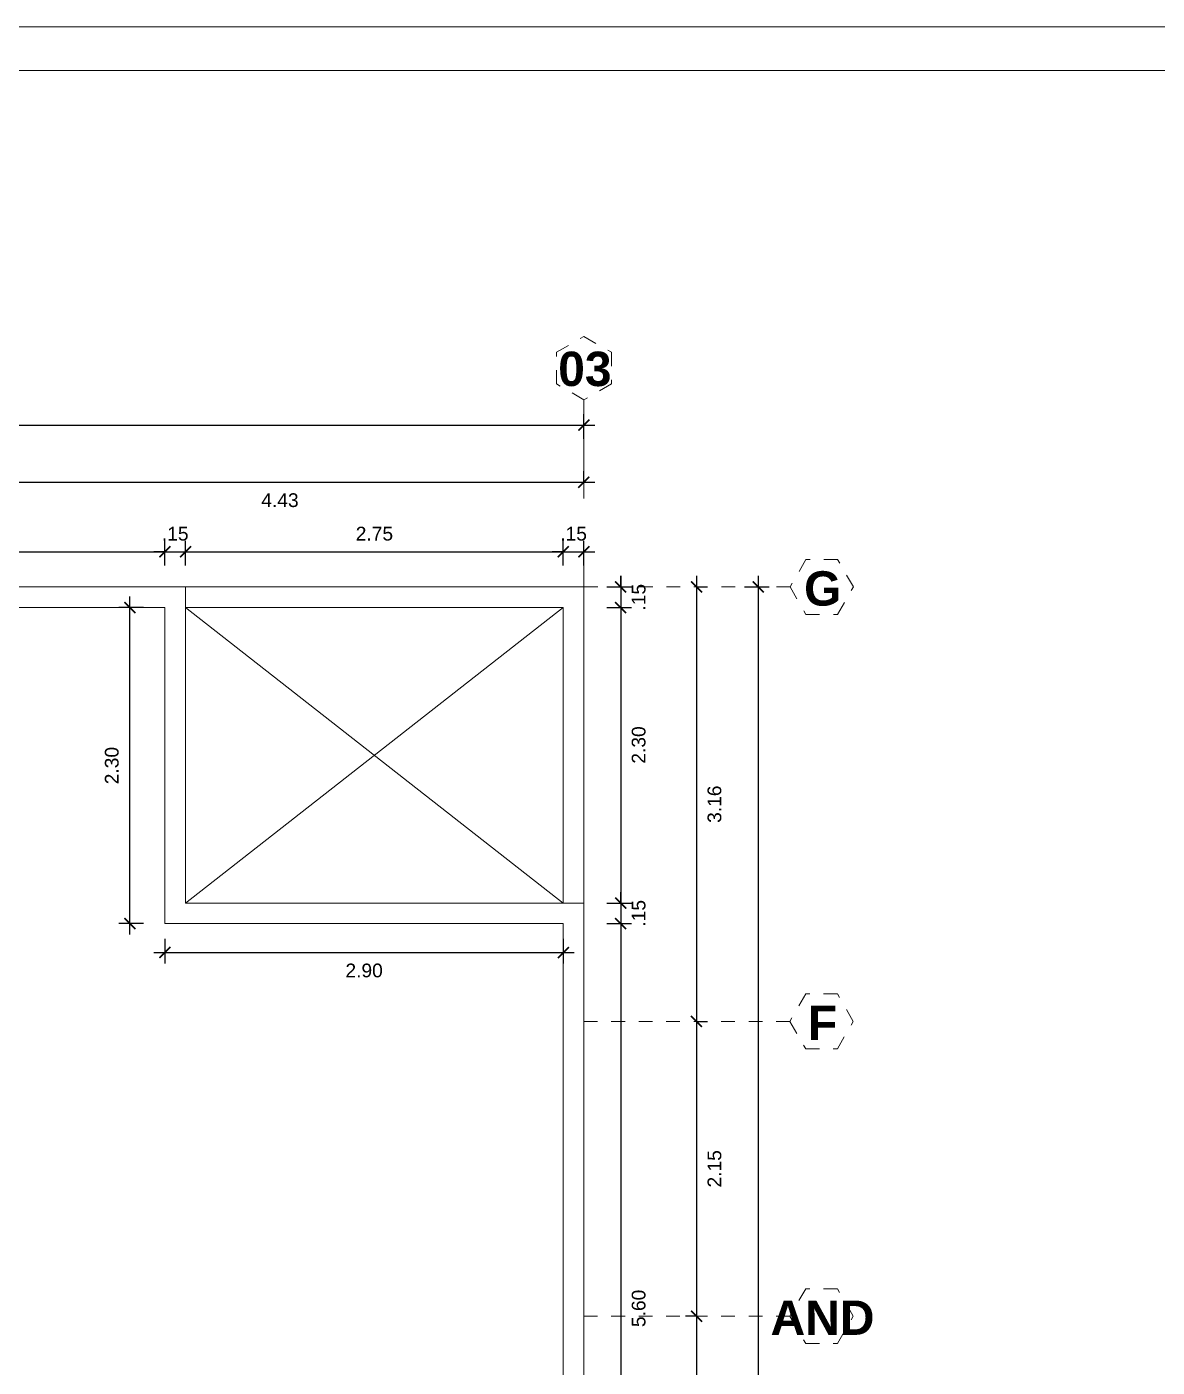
# Model space of a CAD drawing. Header units: millimetres. Extents: x -59 to 123, y 54 to 155.
# Drawn here: x -5.78 to 2.45, y 144.85 to 154.61 of the extents above; entities that cross this region are included whole.
import ezdxf

# ---------------------------------------------------------------- set-up
doc = ezdxf.new("R2010")
doc.units = ezdxf.units.MM
for name, pattern in [('ACAD_ISO02W100', [15, 12, -3]), ('CONTINUA', [0]), ('DASHED', [0.75, 0.5, -0.25])]:
    doc.linetypes.add(name, pattern=pattern)
doc.layers.get('0').update_dxf_attribs({"lineweight": 9})
doc.layers.get('Defpoints').update_dxf_attribs({"lineweight": 0})
doc.layers.add('A-COT', color=8, linetype='Continuous')
for name, color, linetype, lineweight in [('DET-CORTE', 86, 'Continuous', 50), ('EJES', 6, 'ACAD_ISO02W100', 5), ('mobiliario', 7, 'Continuous', 0), ('murobajo', 7, 'Continuous', 30)]:
    doc.layers.add(name, color=color, linetype=linetype, lineweight=lineweight)
doc.styles.add('STILUS', font='arial.ttf')
doc.styles.add('style1', font='arial.ttf', dxfattribs={"height": 0.1})
doc.dimstyles.new('luis1', dxfattribs={"dimtxt": 0.1, "dimasz": 0.08, "dimexe": 0.08, "dimexo": 0.08, "dimgap": 0.08, "dimtad": 2, "dimzin": 4, "dimdsep": 46, "dimtxsty": 'style1', "dimblk": 'ARCHTICK', "dimcen": 2, "dimdle": 0.08, "dimclrd": 256, "dimclre": 256, "dimclrt": 256, "dimadec": 0, "dimazin": 1, "dimtfac": 1, "dimtix": 1, "dimtmove": 0, "dimatfit": 3, "dimfxl": 1, "dimtolj": 1, "dimarcsym": 0})

# ---------------------------------------------------------------- blocks, each defined once
blk = doc.blocks.new('_ArchTick')
at = {"color": 0, "linetype": 'ByBlock', "const_width": 0.15}
blk.add_lwpolyline([(-0.5, -0.5), (0.5, 0.5)], dxfattribs=at)
blk = doc.blocks.new('*D507')
at = {"layer": 'A-COT', "linetype": 'Continuous', "lineweight": -2, "transparency": 16777216}
for p, q in [((-1.4556, 150.5323), (-1.4556, 150.6123)), ((-1.5556, 150.5323), (-1.3756, 150.5323)), ((-1.4556, 150.5323), (-1.4556, 150.3823)), ((-1.5556, 150.3823), (-1.3756, 150.3823)), ((-1.4556, 150.3823), (-1.4556, 150.3023))]:
    blk.add_line(p, q, dxfattribs=at)
at = {"layer": 'Defpoints', "color": 0, "linetype": 'CONTINUA', "transparency": 16777216}
for p in [(-1.7233, 150.5323), (-1.8733, 150.3823), (-1.4556, 150.3823)]:
    blk.add_point(p, dxfattribs=at)
at = {"layer": 'A-COT', "linetype": 'CONTINUA', "lineweight": -2, "transparency": 16777216, "xscale": 0.08, "yscale": 0.08, "zscale": 0.08}
for p, rotation in [((-1.4556, 150.5323), 270), ((-1.4556, 150.3823), 90)]:
    blk.add_blockref('_ArchTick', p, dxfattribs=dict(at, rotation=rotation))
at = {"layer": 'A-COT', "linetype": 'CONTINUA', "lineweight": 5, "transparency": 16777216, "insert": (-1.3246, 150.4573), "char_height": 0.1, "attachment_point": 5, "rotation": 90, "style": 'style1'}
blk.add_mtext('\\A1;.15', dxfattribs=at)
blk = doc.blocks.new('*D512')
at = {"layer": 'A-COT', "linetype": 'Continuous', "lineweight": -2, "transparency": 16777216}
for p, q in [((-10.2233, 150.6886), (-10.2233, 150.8686)), ((-4.7733, 150.6886), (-4.7733, 150.8686)), ((-10.3033, 150.7886), (-4.6933, 150.7886))]:
    blk.add_line(p, q, dxfattribs=at)
at = {"layer": 'Defpoints', "color": 0, "linetype": 'CONTINUA', "transparency": 16777216}
for p in [(-4.7733, 150.7886), (-10.2233, 150.5323), (-4.7733, 150.3823)]:
    blk.add_point(p, dxfattribs=at)
at = {"layer": 'A-COT', "linetype": 'CONTINUA', "lineweight": -2, "transparency": 16777216, "xscale": 0.08, "yscale": 0.08, "zscale": 0.08, "rotation": 180}
blk.add_blockref('_ArchTick', (-10.2233, 150.7886), dxfattribs=at)
at = {"layer": 'A-COT', "linetype": 'CONTINUA', "lineweight": -2, "transparency": 16777216, "xscale": 0.08, "yscale": 0.08, "zscale": 0.08}
blk.add_blockref('_ArchTick', (-4.7733, 150.7886), dxfattribs=at)
at = {"layer": 'A-COT', "linetype": 'CONTINUA', "lineweight": 5, "transparency": 16777216, "insert": (-7.4983, 150.9194), "char_height": 0.1, "attachment_point": 5, "style": 'style1'}
blk.add_mtext('\\A1;5.45', dxfattribs=at)
blk = doc.blocks.new('*D513')
at = {"layer": 'A-COT', "linetype": 'Continuous', "lineweight": -2, "transparency": 16777216}
for p, q in [((-4.7733, 150.6886), (-4.7733, 150.8686)), ((-4.6233, 150.6886), (-4.6233, 150.8686)), ((-4.7733, 150.7886), (-4.8533, 150.7886)), ((-4.7733, 150.7886), (-4.6233, 150.7886)), ((-4.6233, 150.7886), (-4.5433, 150.7886))]:
    blk.add_line(p, q, dxfattribs=at)
at = {"layer": 'Defpoints', "color": 0, "linetype": 'CONTINUA', "transparency": 16777216}
for p in [(-4.6233, 150.7886), (-4.6233, 150.5323), (-4.7733, 150.3823)]:
    blk.add_point(p, dxfattribs=at)
at = {"layer": 'A-COT', "linetype": 'CONTINUA', "lineweight": -2, "transparency": 16777216, "xscale": 0.08, "yscale": 0.08, "zscale": 0.08}
blk.add_blockref('_ArchTick', (-4.7733, 150.7886), dxfattribs=at)
at = {"layer": 'A-COT', "linetype": 'CONTINUA', "lineweight": -2, "transparency": 16777216, "xscale": 0.08, "yscale": 0.08, "zscale": 0.08, "rotation": 180}
blk.add_blockref('_ArchTick', (-4.6233, 150.7886), dxfattribs=at)
at = {"layer": 'A-COT', "linetype": 'CONTINUA', "lineweight": 5, "transparency": 16777216, "insert": (-4.6983, 150.9196), "char_height": 0.1, "attachment_point": 5, "style": 'style1'}
blk.add_mtext('\\A1;.15', dxfattribs=at)
blk = doc.blocks.new('*D514')
at = {"layer": 'A-COT', "linetype": 'Continuous', "lineweight": -2, "transparency": 16777216}
for p, q in [((-4.6233, 150.6886), (-4.6233, 150.8686)), ((-1.8733, 150.6886), (-1.8733, 150.8686)), ((-4.7033, 150.7886), (-1.7933, 150.7886))]:
    blk.add_line(p, q, dxfattribs=at)
at = {"layer": 'Defpoints', "color": 0, "linetype": 'CONTINUA', "transparency": 16777216}
for p in [(-1.8733, 150.7886), (-4.6233, 150.5323), (-1.8733, 150.3823)]:
    blk.add_point(p, dxfattribs=at)
at = {"layer": 'A-COT', "linetype": 'CONTINUA', "lineweight": -2, "transparency": 16777216, "xscale": 0.08, "yscale": 0.08, "zscale": 0.08, "rotation": 180}
blk.add_blockref('_ArchTick', (-4.6233, 150.7886), dxfattribs=at)
at = {"layer": 'A-COT', "linetype": 'CONTINUA', "lineweight": -2, "transparency": 16777216, "xscale": 0.08, "yscale": 0.08, "zscale": 0.08}
blk.add_blockref('_ArchTick', (-1.8733, 150.7886), dxfattribs=at)
at = {"layer": 'A-COT', "linetype": 'CONTINUA', "lineweight": 5, "transparency": 16777216, "insert": (-3.2483, 150.9196), "char_height": 0.1, "attachment_point": 5, "style": 'style1'}
blk.add_mtext('\\A1;2.75', dxfattribs=at)
blk = doc.blocks.new('*D508')
at = {"layer": 'A-COT', "linetype": 'Continuous', "lineweight": -2, "transparency": 16777216}
for p, q in [((-1.8733, 150.6886), (-1.8733, 150.8686)), ((-1.7233, 150.6886), (-1.7233, 150.8686)), ((-1.8733, 150.7886), (-1.9533, 150.7886)), ((-1.8733, 150.7886), (-1.7233, 150.7886)), ((-1.7233, 150.7886), (-1.6433, 150.7886))]:
    blk.add_line(p, q, dxfattribs=at)
at = {"layer": 'Defpoints', "color": 0, "linetype": 'CONTINUA', "transparency": 16777216}
for p in [(-1.7233, 150.7886), (-1.7233, 150.5323), (-1.8733, 150.3823)]:
    blk.add_point(p, dxfattribs=at)
at = {"layer": 'A-COT', "linetype": 'CONTINUA', "lineweight": -2, "transparency": 16777216, "xscale": 0.08, "yscale": 0.08, "zscale": 0.08}
blk.add_blockref('_ArchTick', (-1.8733, 150.7886), dxfattribs=at)
at = {"layer": 'A-COT', "linetype": 'CONTINUA', "lineweight": -2, "transparency": 16777216, "xscale": 0.08, "yscale": 0.08, "zscale": 0.08, "rotation": 180}
blk.add_blockref('_ArchTick', (-1.7233, 150.7886), dxfattribs=at)
at = {"layer": 'A-COT', "linetype": 'CONTINUA', "lineweight": 5, "transparency": 16777216, "insert": (-1.7983, 150.9196), "char_height": 0.1, "attachment_point": 5, "style": 'style1'}
blk.add_mtext('\\A1;.15', dxfattribs=at)
blk = doc.blocks.new('*D522')
at = {"layer": 'A-COT', "linetype": 'Continuous', "lineweight": -2, "transparency": 16777216}
for p, q in [((-1.4556, 150.6123), (-1.4556, 148.1523)), ((-1.5556, 150.5323), (-1.3756, 150.5323)), ((-1.5556, 148.2323), (-1.3756, 148.2323))]:
    blk.add_line(p, q, dxfattribs=at)
at = {"layer": 'Defpoints', "color": 0, "linetype": 'CONTINUA', "transparency": 16777216}
for p in [(-1.7233, 150.5323), (-1.7233, 148.2323), (-1.4556, 148.2323)]:
    blk.add_point(p, dxfattribs=at)
at = {"layer": 'A-COT', "linetype": 'CONTINUA', "lineweight": -2, "transparency": 16777216, "xscale": 0.08, "yscale": 0.08, "zscale": 0.08}
for p, rotation in [((-1.4556, 150.5323), 90), ((-1.4556, 148.2323), 270)]:
    blk.add_blockref('_ArchTick', p, dxfattribs=dict(at, rotation=rotation))
at = {"layer": 'A-COT', "linetype": 'CONTINUA', "lineweight": 5, "transparency": 16777216, "insert": (-1.3245, 149.3823), "char_height": 0.1, "attachment_point": 5, "rotation": 90, "style": 'style1'}
blk.add_mtext('\\A1;2.30', dxfattribs=at)
blk = doc.blocks.new('*D523')
at = {"layer": 'A-COT', "linetype": 'Continuous', "lineweight": -2, "transparency": 16777216}
for p, q in [((-1.4556, 148.2323), (-1.4556, 148.3123)), ((-1.5556, 148.2323), (-1.3756, 148.2323)), ((-1.4556, 148.2323), (-1.4556, 148.0823)), ((-1.5556, 148.0823), (-1.3756, 148.0823)), ((-1.4556, 148.0823), (-1.4556, 148.0023))]:
    blk.add_line(p, q, dxfattribs=at)
at = {"layer": 'Defpoints', "color": 0, "linetype": 'CONTINUA', "transparency": 16777216}
for p in [(-1.7233, 148.2323), (-1.8733, 148.0823), (-1.4556, 148.0823)]:
    blk.add_point(p, dxfattribs=at)
at = {"layer": 'A-COT', "linetype": 'CONTINUA', "lineweight": -2, "transparency": 16777216, "xscale": 0.08, "yscale": 0.08, "zscale": 0.08}
for p, rotation in [((-1.4556, 148.2323), 270), ((-1.4556, 148.0823), 90)]:
    blk.add_blockref('_ArchTick', p, dxfattribs=dict(at, rotation=rotation))
at = {"layer": 'A-COT', "linetype": 'CONTINUA', "lineweight": 5, "transparency": 16777216, "insert": (-1.3246, 148.1573), "char_height": 0.1, "attachment_point": 5, "rotation": 90, "style": 'style1'}
blk.add_mtext('\\A1;.15', dxfattribs=at)
blk = doc.blocks.new('*D524')
at = {"layer": 'A-COT', "linetype": 'Continuous', "lineweight": -2, "transparency": 16777216}
for p, q in [((-1.5556, 148.0823), (-1.3756, 148.0823)), ((-1.4556, 148.1623), (-1.4556, 142.4023)), ((-1.5556, 142.4823), (-1.3756, 142.4823))]:
    blk.add_line(p, q, dxfattribs=at)
at = {"layer": 'Defpoints', "color": 0, "linetype": 'CONTINUA', "transparency": 16777216}
for p in [(-1.8733, 148.0823), (-1.8733, 142.4823), (-1.4556, 142.4823)]:
    blk.add_point(p, dxfattribs=at)
at = {"layer": 'A-COT', "linetype": 'CONTINUA', "lineweight": -2, "transparency": 16777216, "xscale": 0.08, "yscale": 0.08, "zscale": 0.08}
for p, rotation in [((-1.4556, 148.0823), 90), ((-1.4556, 142.4823), 270)]:
    blk.add_blockref('_ArchTick', p, dxfattribs=dict(at, rotation=rotation))
at = {"layer": 'A-COT', "linetype": 'CONTINUA', "lineweight": 5, "transparency": 16777216, "insert": (-1.3246, 145.2823), "char_height": 0.1, "attachment_point": 5, "rotation": 90, "style": 'style1'}
blk.add_mtext('\\A1;5.60', dxfattribs=at)
blk = doc.blocks.new('*D541')
at = {"layer": 'A-COT', "linetype": 'Continuous', "lineweight": -2, "transparency": 16777216}
for p, q in [((-4.7733, 147.9718), (-4.7733, 147.7918)), ((-1.8733, 147.9718), (-1.8733, 147.7918)), ((-4.8533, 147.8718), (-1.7933, 147.8718))]:
    blk.add_line(p, q, dxfattribs=at)
at = {"layer": 'Defpoints', "color": 0, "linetype": 'CONTINUA', "transparency": 16777216}
for p in [(-4.7733, 148.0823), (-1.8733, 148.0823), (-1.8733, 147.8718)]:
    blk.add_point(p, dxfattribs=at)
at = {"layer": 'A-COT', "linetype": 'CONTINUA', "lineweight": -2, "transparency": 16777216, "xscale": 0.08, "yscale": 0.08, "zscale": 0.08, "rotation": 180}
blk.add_blockref('_ArchTick', (-4.7733, 147.8718), dxfattribs=at)
at = {"layer": 'A-COT', "linetype": 'CONTINUA', "lineweight": -2, "transparency": 16777216, "xscale": 0.08, "yscale": 0.08, "zscale": 0.08}
blk.add_blockref('_ArchTick', (-1.8733, 147.8718), dxfattribs=at)
at = {"layer": 'A-COT', "linetype": 'CONTINUA', "lineweight": 5, "transparency": 16777216, "insert": (-3.3233, 147.7408), "char_height": 0.1, "attachment_point": 5, "style": 'style1'}
blk.add_mtext('\\A1;2.90', dxfattribs=at)
blk = doc.blocks.new('*D542')
at = {"layer": 'A-COT', "linetype": 'Continuous', "lineweight": -2, "transparency": 16777216}
for p, q in [((-5.0287, 148.0023), (-5.0287, 150.4623)), ((-4.9287, 150.3823), (-5.1087, 150.3823)), ((-4.9287, 148.0823), (-5.1087, 148.0823))]:
    blk.add_line(p, q, dxfattribs=at)
at = {"layer": 'Defpoints', "color": 0, "linetype": 'CONTINUA', "transparency": 16777216}
for p in [(-5.0287, 150.3823), (-4.7733, 150.3823), (-4.7733, 148.0823)]:
    blk.add_point(p, dxfattribs=at)
at = {"layer": 'A-COT', "linetype": 'CONTINUA', "lineweight": -2, "transparency": 16777216, "xscale": 0.08, "yscale": 0.08, "zscale": 0.08}
for p, rotation in [((-5.0287, 150.3823), 90), ((-5.0287, 148.0823), 270)]:
    blk.add_blockref('_ArchTick', p, dxfattribs=dict(at, rotation=rotation))
at = {"layer": 'A-COT', "linetype": 'CONTINUA', "lineweight": 5, "transparency": 16777216, "insert": (-5.1598, 149.2323), "char_height": 0.1, "attachment_point": 5, "rotation": 90, "style": 'style1'}
blk.add_mtext('\\A1;2.30', dxfattribs=at)
blk = doc.blocks.new('*D561')
at = {"layer": 'A-COT', "linetype": 'Continuous', "lineweight": -2, "transparency": 16777216}
for p, q in [((-10.2233, 151.6095), (-10.2233, 151.7895)), ((-1.7233, 151.6095), (-1.7233, 151.7895)), ((-10.3033, 151.7095), (-1.6433, 151.7095))]:
    blk.add_line(p, q, dxfattribs=at)
at = {"layer": 'Defpoints', "color": 0, "linetype": 'CONTINUA', "transparency": 16777216}
for p in [(-1.7233, 151.7095), (-10.2233, 150.5323), (-1.7233, 150.5323)]:
    blk.add_point(p, dxfattribs=at)
at = {"layer": 'A-COT', "linetype": 'CONTINUA', "lineweight": -2, "transparency": 16777216, "xscale": 0.08, "yscale": 0.08, "zscale": 0.08, "rotation": 180}
blk.add_blockref('_ArchTick', (-10.2233, 151.7095), dxfattribs=at)
at = {"layer": 'A-COT', "linetype": 'CONTINUA', "lineweight": -2, "transparency": 16777216, "xscale": 0.08, "yscale": 0.08, "zscale": 0.08}
blk.add_blockref('_ArchTick', (-1.7233, 151.7095), dxfattribs=at)
at = {"layer": 'A-COT', "linetype": 'CONTINUA', "lineweight": 5, "transparency": 16777216, "insert": (-5.9733, 151.8406), "char_height": 0.1, "attachment_point": 5, "style": 'style1'}
blk.add_mtext('\\A1;8.50', dxfattribs=at)
blk = doc.blocks.new('*D1273')
at = {"layer": 'A-COT', "linetype": 'Continuous', "lineweight": -2, "transparency": 16777216}
for p, q in [((-10.2233, 151.6095), (-10.2233, 151.7895)), ((-1.7233, 151.6095), (-1.7233, 151.7895)), ((-10.3033, 151.7095), (-1.6433, 151.7095))]:
    blk.add_line(p, q, dxfattribs=at)
at = {"layer": 'Defpoints', "color": 0, "linetype": 'CONTINUA', "transparency": 16777216}
for p in [(-1.7233, 151.7095), (-10.2233, 150.5323), (-1.7233, 150.5323)]:
    blk.add_point(p, dxfattribs=at)
at = {"layer": 'A-COT', "linetype": 'CONTINUA', "lineweight": -2, "transparency": 16777216, "xscale": 0.08, "yscale": 0.08, "zscale": 0.08, "rotation": 180}
blk.add_blockref('_ArchTick', (-10.2233, 151.7095), dxfattribs=at)
at = {"layer": 'A-COT', "linetype": 'CONTINUA', "lineweight": -2, "transparency": 16777216, "xscale": 0.08, "yscale": 0.08, "zscale": 0.08}
blk.add_blockref('_ArchTick', (-1.7233, 151.7095), dxfattribs=at)
at = {"layer": 'A-COT', "linetype": 'CONTINUA', "lineweight": 5, "transparency": 16777216, "insert": (-5.9733, 151.8406), "char_height": 0.1, "attachment_point": 5, "style": 'style1'}
blk.add_mtext('\\A1;8.50', dxfattribs=at)
blk = doc.blocks.new('*D1256')
at = {"layer": 'A-COT', "linetype": 'Continuous', "lineweight": -2, "transparency": 16777216}
for p, q in [((-0.454, 150.6123), (-0.454, 131.4523)), ((-0.554, 150.5323), (-0.374, 150.5323)), ((-0.554, 131.5323), (-0.374, 131.5323))]:
    blk.add_line(p, q, dxfattribs=at)
at = {"layer": 'Defpoints', "color": 0, "linetype": 'CONTINUA', "transparency": 16777216}
for p in [(-1.7233, 150.5323), (-1.7233, 131.5323), (-0.454, 131.5323)]:
    blk.add_point(p, dxfattribs=at)
at = {"layer": 'A-COT', "linetype": 'CONTINUA', "lineweight": -2, "transparency": 16777216, "xscale": 0.08, "yscale": 0.08, "zscale": 0.08}
for p, rotation in [((-0.454, 150.5323), 90), ((-0.454, 131.5323), 270)]:
    blk.add_blockref('_ArchTick', p, dxfattribs=dict(at, rotation=rotation))
at = {"layer": 'A-COT', "linetype": 'CONTINUA', "lineweight": 5, "transparency": 16777216, "insert": (-0.3229, 141.0323), "char_height": 0.1, "attachment_point": 5, "rotation": 90, "style": 'style1'}
blk.add_mtext('\\A1;19.00', dxfattribs=at)
blk = doc.blocks.new('*D1267')
at = {"layer": 'A-COT', "linetype": 'Continuous', "lineweight": -2, "transparency": 16777216}
for p, q in [((-0.9036, 150.6123), (-0.9036, 147.2905)), ((-0.9036, 150.5323), (-0.8236, 150.5323)), ((-0.9036, 147.3705), (-0.8236, 147.3705))]:
    blk.add_line(p, q, dxfattribs=at)
at = {"layer": 'Defpoints', "color": 0, "linetype": 'CONTINUA', "transparency": 16777216}
for p in [(-0.9728, 150.5323), (-0.9728, 147.3705), (-0.9036, 147.3705)]:
    blk.add_point(p, dxfattribs=at)
at = {"layer": 'A-COT', "linetype": 'CONTINUA', "lineweight": -2, "transparency": 16777216, "xscale": 0.08, "yscale": 0.08, "zscale": 0.08}
for p, rotation in [((-0.9036, 150.5323), 90), ((-0.9036, 147.3705), 270)]:
    blk.add_blockref('_ArchTick', p, dxfattribs=dict(at, rotation=rotation))
at = {"layer": 'A-COT', "linetype": 'CONTINUA', "lineweight": 5, "transparency": 16777216, "insert": (-0.7725, 148.9514), "char_height": 0.1, "attachment_point": 5, "rotation": 90, "style": 'style1'}
blk.add_mtext('\\A1;3.16', dxfattribs=at)
blk = doc.blocks.new('*D1268')
at = {"layer": 'A-COT', "linetype": 'Continuous', "lineweight": -2, "transparency": 16777216}
for p, q in [((-0.9036, 147.4505), (-0.9036, 145.1455)), ((-0.9036, 147.3705), (-0.8236, 147.3705)), ((-0.9036, 145.2255), (-0.9836, 145.2255))]:
    blk.add_line(p, q, dxfattribs=at)
at = {"layer": 'Defpoints', "color": 0, "linetype": 'CONTINUA', "transparency": 16777216}
for p in [(-0.9728, 147.3705), (-0.9036, 145.2255), (-0.9036, 145.2255)]:
    blk.add_point(p, dxfattribs=at)
at = {"layer": 'A-COT', "linetype": 'CONTINUA', "lineweight": -2, "transparency": 16777216, "xscale": 0.08, "yscale": 0.08, "zscale": 0.08}
for p, rotation in [((-0.9036, 147.3705), 90), ((-0.9036, 145.2255), 270)]:
    blk.add_blockref('_ArchTick', p, dxfattribs=dict(at, rotation=rotation))
at = {"layer": 'A-COT', "linetype": 'CONTINUA', "lineweight": 5, "transparency": 16777216, "insert": (-0.7725, 146.298), "char_height": 0.1, "attachment_point": 5, "rotation": 90, "style": 'style1'}
blk.add_mtext('\\A1;2.15', dxfattribs=at)
blk = doc.blocks.new('*D1269')
at = {"layer": 'A-COT', "linetype": 'Continuous', "lineweight": -2, "transparency": 16777216}
for p, q in [((-0.9036, 145.3055), (-0.9036, 142.2547)), ((-0.9036, 145.2255), (-0.9836, 145.2255)), ((-1.0036, 142.3347), (-0.8236, 142.3347))]:
    blk.add_line(p, q, dxfattribs=at)
at = {"layer": 'Defpoints', "color": 0, "linetype": 'CONTINUA', "transparency": 16777216}
for p in [(-0.9036, 145.2255), (-1.3028, 142.3347), (-0.9036, 142.3347)]:
    blk.add_point(p, dxfattribs=at)
at = {"layer": 'A-COT', "linetype": 'CONTINUA', "lineweight": -2, "transparency": 16777216, "xscale": 0.08, "yscale": 0.08, "zscale": 0.08}
for p, rotation in [((-0.9036, 145.2255), 90), ((-0.9036, 142.3347), 270)]:
    blk.add_blockref('_ArchTick', p, dxfattribs=dict(at, rotation=rotation))
at = {"layer": 'A-COT', "linetype": 'CONTINUA', "lineweight": 5, "transparency": 16777216, "insert": (-1.0346, 143.7801), "char_height": 0.1, "attachment_point": 5, "rotation": 90, "style": 'style1'}
blk.add_mtext('\\A1;2.89', dxfattribs=at)
blk = doc.blocks.new('*D1258')
at = {"layer": 'A-COT', "linetype": 'Continuous', "lineweight": -2, "transparency": 16777216}
for p, q in [((-6.2283, 151.2943), (-1.6433, 151.2943)), ((-6.1483, 151.3537), (-6.1483, 151.2143)), ((-1.7233, 151.2943), (-1.7233, 151.3743))]:
    blk.add_line(p, q, dxfattribs=at)
at = {"layer": 'Defpoints', "color": 0, "linetype": 'CONTINUA', "transparency": 16777216}
for p in [(-6.1483, 151.4337), (-1.7233, 151.2943), (-1.7233, 151.2943)]:
    blk.add_point(p, dxfattribs=at)
at = {"layer": 'A-COT', "linetype": 'CONTINUA', "lineweight": -2, "transparency": 16777216, "xscale": 0.08, "yscale": 0.08, "zscale": 0.08, "rotation": 180}
blk.add_blockref('_ArchTick', (-6.1483, 151.2943), dxfattribs=at)
at = {"layer": 'A-COT', "linetype": 'CONTINUA', "lineweight": -2, "transparency": 16777216, "xscale": 0.08, "yscale": 0.08, "zscale": 0.08}
blk.add_blockref('_ArchTick', (-1.7233, 151.2943), dxfattribs=at)
at = {"layer": 'A-COT', "linetype": 'CONTINUA', "lineweight": 5, "transparency": 16777216, "insert": (-3.9358, 151.1633), "char_height": 0.1, "attachment_point": 5, "style": 'style1'}
blk.add_mtext('\\A1;4.43', dxfattribs=at)

msp = doc.modelspace()

# ---------------------------------------------------------------- linework, layer by layer
at = {"layer": 'Defpoints', "lineweight": 5, "ltscale": 0.5}
msp.add_lwpolyline([(-14.6883, 124.826), (29.5617, 124.826), (29.5617, 154.6086), (-14.6883, 154.6086)], close=True, dxfattribs=at)
at = {"layer": 'DET-CORTE', "lineweight": 5, "ltscale": 0.5}
msp.add_lwpolyline([(-14.3704, 125.144), (29.2437, 125.144), (29.2437, 154.2907), (-14.3704, 154.2907)], close=True, dxfattribs=at)
at = {"layer": 'EJES', "linetype": 'DASHED', "lineweight": 5, "ltscale": 1.5}
msp.add_line((-1.7233, 139.9263), (-1.7233, 151.8941), dxfattribs=at)
at = {"layer": 'EJES', "lineweight": 5, "ltscale": 0.003}
for p, q in [((-0.2224, 150.5323), (-1.7233, 150.5323)), ((-0.2238, 147.3705), (-1.7247, 147.3705)), ((-0.2238, 145.2255), (-1.7247, 145.2255))]:
    msp.add_line(p, q, dxfattribs=at)
for points in [[(-1.5236, 152.0094), (-1.7233, 151.8941), (-1.9229, 152.0094), (-1.9229, 152.2399), (-1.7233, 152.3551), (-1.5236, 152.2399)], [(0.1234, 150.3327), (0.2387, 150.5323), (0.1234, 150.7319), (-0.1071, 150.7319), (-0.2224, 150.5323), (-0.1071, 150.3327)], [(0.122, 147.1709), (0.2372, 147.3705), (0.122, 147.5702), (-0.1085, 147.5702), (-0.2238, 147.3705), (-0.1085, 147.1709)], [(0.122, 145.0259), (0.2372, 145.2255), (0.122, 145.4251), (-0.1085, 145.4251), (-0.2238, 145.2255), (-0.1085, 145.0259)]]:
    msp.add_lwpolyline(points, close=True, dxfattribs=at)
at = {"layer": 'mobiliario', "lineweight": 5, "ltscale": 0.3}
for p, q in [((-4.6233, 150.5323), (-1.7233, 150.5323)), ((-1.7233, 148.2323), (-1.7233, 150.5323)), ((-1.8733, 150.3823), (-4.6233, 150.3823)), ((-4.6233, 150.3823), (-1.8733, 148.2323)), ((-1.8733, 150.3823), (-4.6233, 148.2323)), ((-1.8733, 148.2323), (-1.8733, 150.3823))]:
    msp.add_line(p, q, dxfattribs=at)
at = {"layer": 'murobajo', "lineweight": 5}
for p, q in [((-4.6233, 150.5323), (-10.2233, 150.5323)), ((-4.6233, 148.2323), (-4.6233, 150.5323)), ((-4.7733, 150.3823), (-10.0733, 150.3823)), ((-4.7733, 148.0823), (-4.7733, 150.3823)), ((-4.6233, 148.2323), (-1.7233, 148.2323)), ((-1.7233, 142.3323), (-1.7233, 148.2323)), ((-4.7733, 148.0823), (-1.8733, 148.0823)), ((-1.8733, 142.4823), (-1.8733, 148.0823))]:
    msp.add_line(p, q, dxfattribs=at)

# ---------------------------------------------------------------- texts
at = {"layer": 'EJES', "lineweight": 5, "char_height": 0.25, "width": 0.015384, "style": 'STILUS'}
for s, insert, attachment_point in [('{\\fArial|b1|i0|c0|p34;03}', (-1.7162, 151.9905), 8), ('{\\fArial|b1|i0|c0|p34;G}', (0.0152, 150.6463), 2), ('{\\fArial|b1|i0|c0|p34;F}', (0.0138, 147.4846), 2), ('{\\fArial|b1|i0|c0|p34;AND}', (0.0138, 145.3396), 2)]:
    msp.add_mtext(s, dxfattribs=dict(at, insert=insert, attachment_point=attachment_point))

# ---------------------------------------------------------------- dimensions: what is measured, and where the dimension line sits
at = {"layer": 'A-COT', "linetype": 'CONTINUA', "lineweight": 5}
for base, p1, p2, override, picture, middle in [((-1.7233, 151.7095), (-10.2233, 150.5323), (-1.7233, 150.5323), {"dimfxl": 0.1, "dimfxlon": 1, "dimarcsym": 2}, '*D561', (-5.9733, 151.8406)), ((-1.7233, 151.7095), (-10.2233, 150.5323), (-1.7233, 150.5323), {"dimfxl": 0.1, "dimfxlon": 1, "dimarcsym": 2}, '*D1273', (-5.9733, 151.8406)), ((-1.723264388, 151.294348106), (-6.148264394, 151.43369093), (-1.723264388, 151.294348106), {"dimtmove": 1, "dimfxl": 0.18, "dimfxlon": 1, "dimarcsym": 2}, '*D1258', (-3.935764391, 151.1632567)), ((-4.7733, 150.7886), (-10.2233, 150.5323), (-4.7733, 150.3823), {"dimtmove": 1, "dimfxl": 0.1, "dimfxlon": 1, "dimarcsym": 2}, '*D512', (-7.4983, 150.9194)), ((-4.6233, 150.7886), (-4.7733, 150.3823), (-4.6233, 150.5323), {"dimtmove": 1, "dimfxl": 0.1, "dimfxlon": 1, "dimarcsym": 2}, '*D513', (-4.6983, 150.9196)), ((-1.8733, 150.7886), (-4.6233, 150.5323), (-1.8733, 150.3823), {"dimtmove": 1, "dimfxl": 0.1, "dimfxlon": 1, "dimarcsym": 2}, '*D514', (-3.2483, 150.9196)), ((-1.7233, 150.7886), (-1.8733, 150.3823), (-1.7233, 150.5323), {"dimtmove": 1, "dimfxl": 0.1, "dimfxlon": 1, "dimarcsym": 2}, '*D508', (-1.7983, 150.9196)), ((-1.8733, 147.8718), (-4.7733, 148.0823), (-1.8733, 148.0823), {"dimtmove": 1, "dimfxl": 0.1, "dimfxlon": 1, "dimarcsym": 2}, '*D541', (-3.3233, 147.7408))]:
    dim = msp.add_linear_dim(base=base, p1=p1, p2=p2, dimstyle='luis1', override=override, dxfattribs=at)
    dim.commit()
    dim.dimension.update_dxf_attribs({"geometry": picture, "text_midpoint": middle})
for base, p1, p2, override, picture, middle in [((-1.4556, 150.3823), (-1.7233, 150.5323), (-1.8733, 150.3823), {"dimfxl": 0.1, "dimfxlon": 1, "dimarcsym": 2}, '*D507', (-1.3246, 150.4573)), ((-1.4556, 148.2323), (-1.7233, 150.5323), (-1.7233, 148.2323), {"dimtmove": 1, "dimfxl": 0.1, "dimfxlon": 1, "dimarcsym": 2}, '*D522', (-1.3245, 149.3823)), ((-0.454, 131.5323), (-1.7233, 150.5323), (-1.7233, 131.5323), {"dimfxl": 0.1, "dimfxlon": 1, "dimarcsym": 2}, '*D1256', (-0.3229, 141.0323)), ((-0.9036, 147.3705), (-0.9728, 150.5323), (-0.9728, 147.3705), {"dimfxl": 0.1, "dimfxlon": 1, "dimarcsym": 2}, '*D1267', (-0.7725, 148.9514)), ((-5.0287, 150.3823), (-4.7733, 148.0823), (-4.7733, 150.3823), {"dimtmove": 1, "dimfxl": 0.1, "dimfxlon": 1, "dimarcsym": 2}, '*D542', (-5.1598, 149.2323)), ((-1.4556, 148.0823), (-1.7233, 148.2323), (-1.8733, 148.0823), {"dimtmove": 1, "dimfxl": 0.1, "dimfxlon": 1, "dimarcsym": 2}, '*D523', (-1.3246, 148.1573)), ((-1.4556, 142.4823), (-1.8733, 148.0823), (-1.8733, 142.4823), {"dimtmove": 1, "dimfxl": 0.1, "dimfxlon": 1, "dimarcsym": 2}, '*D524', (-1.3246, 145.2823)), ((-0.90356, 145.22549), (-0.97281, 147.37054), (-0.90356, 145.22549), {"dimtmove": 1, "dimfxl": 0.1, "dimfxlon": 1, "dimarcsym": 2}, '*D1268', (-0.7725, 146.29801)), ((-0.9036, 142.3347), (-0.9036, 145.2255), (-1.3028, 142.3347), {"dimtmove": 1, "dimfxl": 0.1, "dimfxlon": 1, "dimarcsym": 2}, '*D1269', (-1.0346, 143.7801))]:
    dim = msp.add_linear_dim(base=base, p1=p1, p2=p2, angle=90, dimstyle='luis1', override=override, dxfattribs=at)
    dim.commit()
    dim.dimension.update_dxf_attribs({"geometry": picture, "text_midpoint": middle})

doc.saveas('drawing.dxf')
